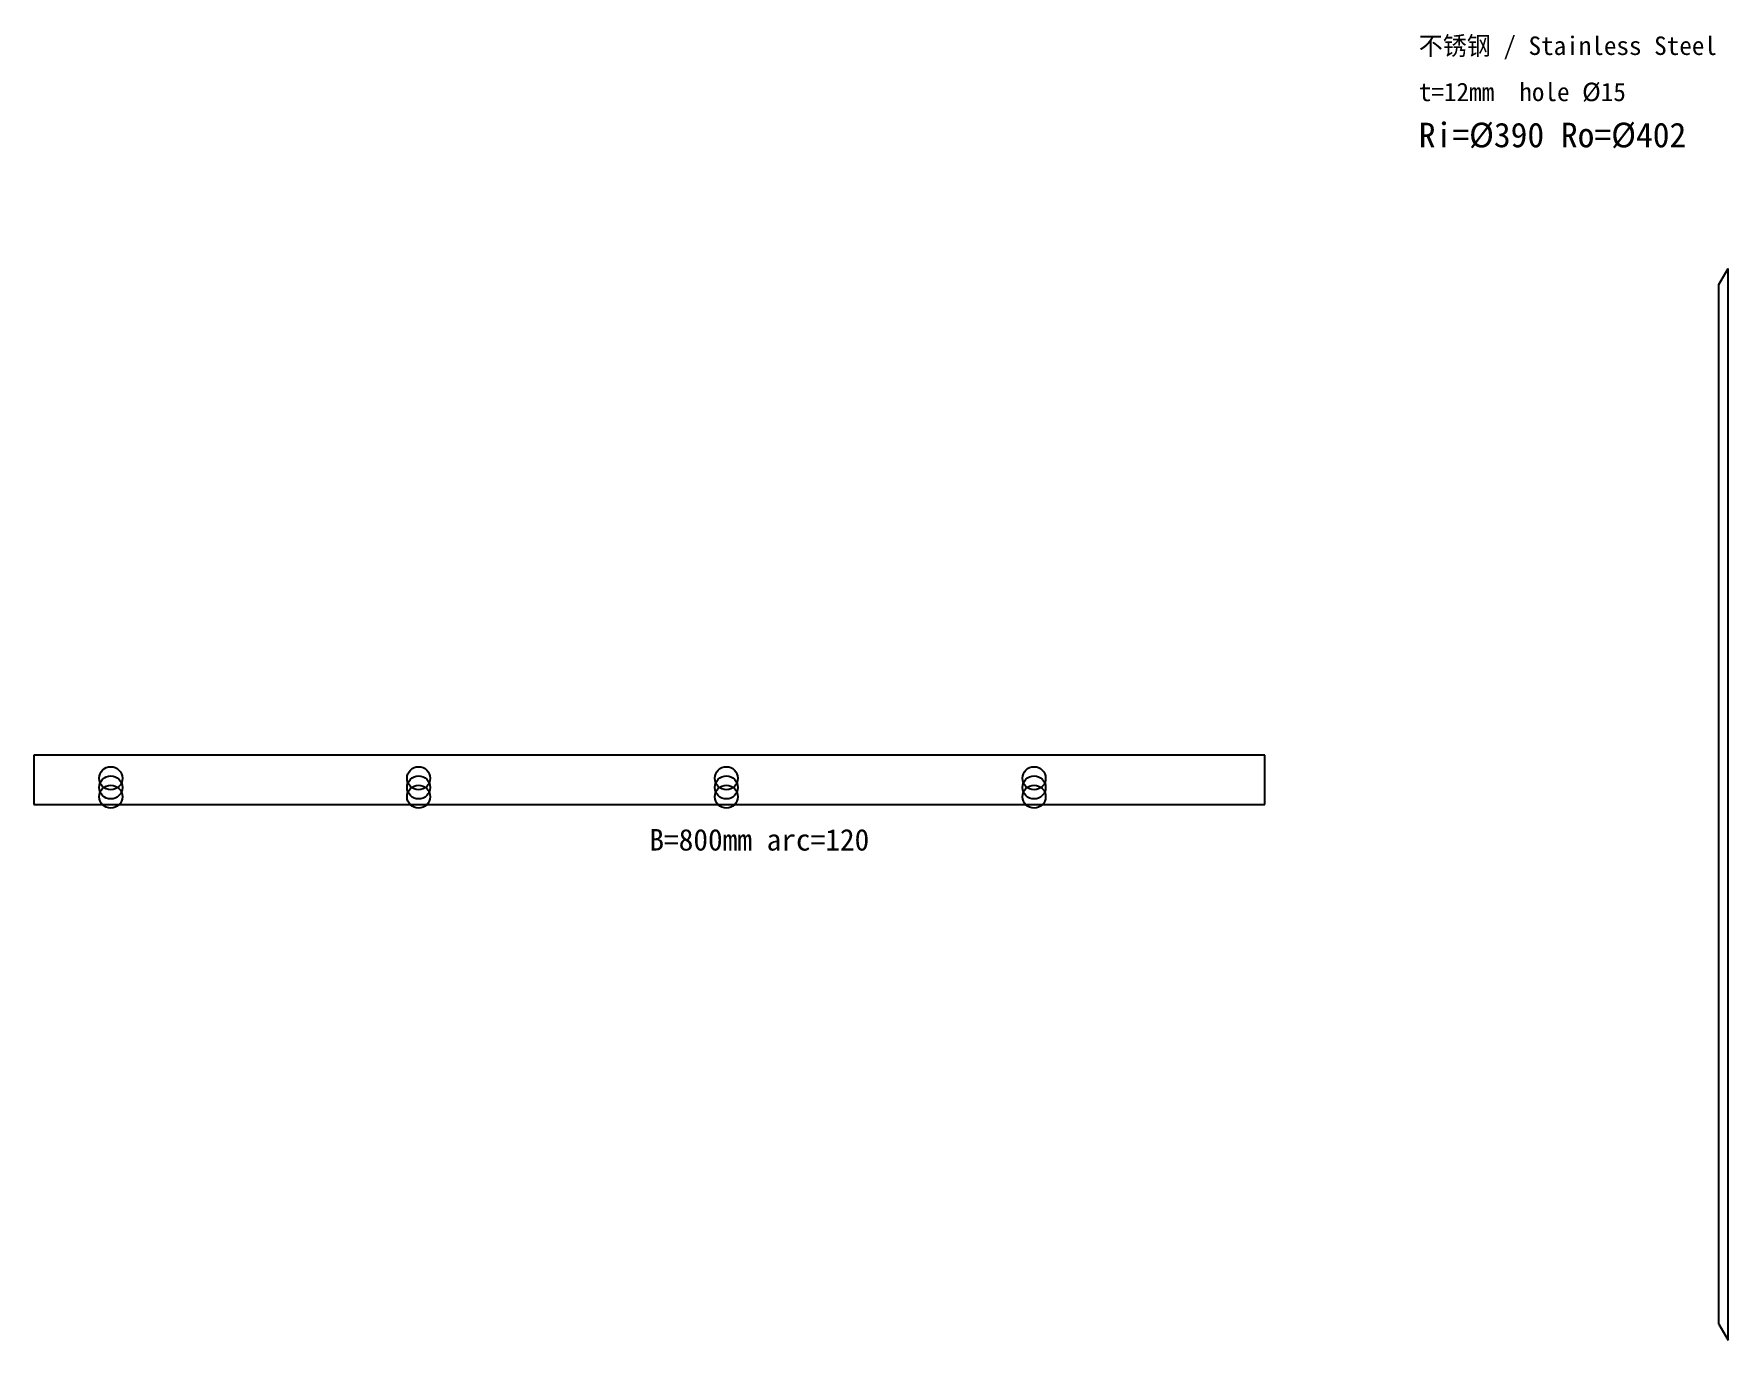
# Model space of a CAD drawing. Header units: millimetres. Extents: x -900 to 201, y -348 to 501.
import ezdxf

# ---------------------------------------------------------------- set-up
doc = ezdxf.new("R2010")
doc.units = ezdxf.units.MM

msp = doc.modelspace()

# ---------------------------------------------------------------- linework, layer by layer
for p, q in [((195, 337.75), (201, 348.142)), ((201, -348.142), (201, 348.142)), ((195, -337.75), (195, 337.75)), ((-100, 32), (-900, 32)), ((-900, 32), (-900, 0)), ((-100, 0), (-100, 32)), ((-900, 0), (-100, 0)), ((195, -337.75), (201, -348.142))]:
    msp.add_line(p, q)
for centre in [(-850, 17), (-650, 17), (-450, 17), (-250, 17), (-850, 11), (-850, 5), (-650, 11), (-650, 5), (-450, 11), (-450, 5), (-250, 11), (-250, 5)]:
    msp.add_circle(centre, 7.5)

# ---------------------------------------------------------------- texts
at = {"layer": 'DIM'}
for s, height, p in [('不锈钢 / Stainless Steel', 12, (0, 487)), ('t=12mm  hole %%c15', 12, (0, 457)), ('Ri=%%c390 Ro=%%c402', 16, (0, 427)), ('B=800mm arc=120', 14, (-500, -30))]:
    msp.add_text(s, height=height, dxfattribs=at).set_placement(p)

doc.saveas('drawing.dxf')
